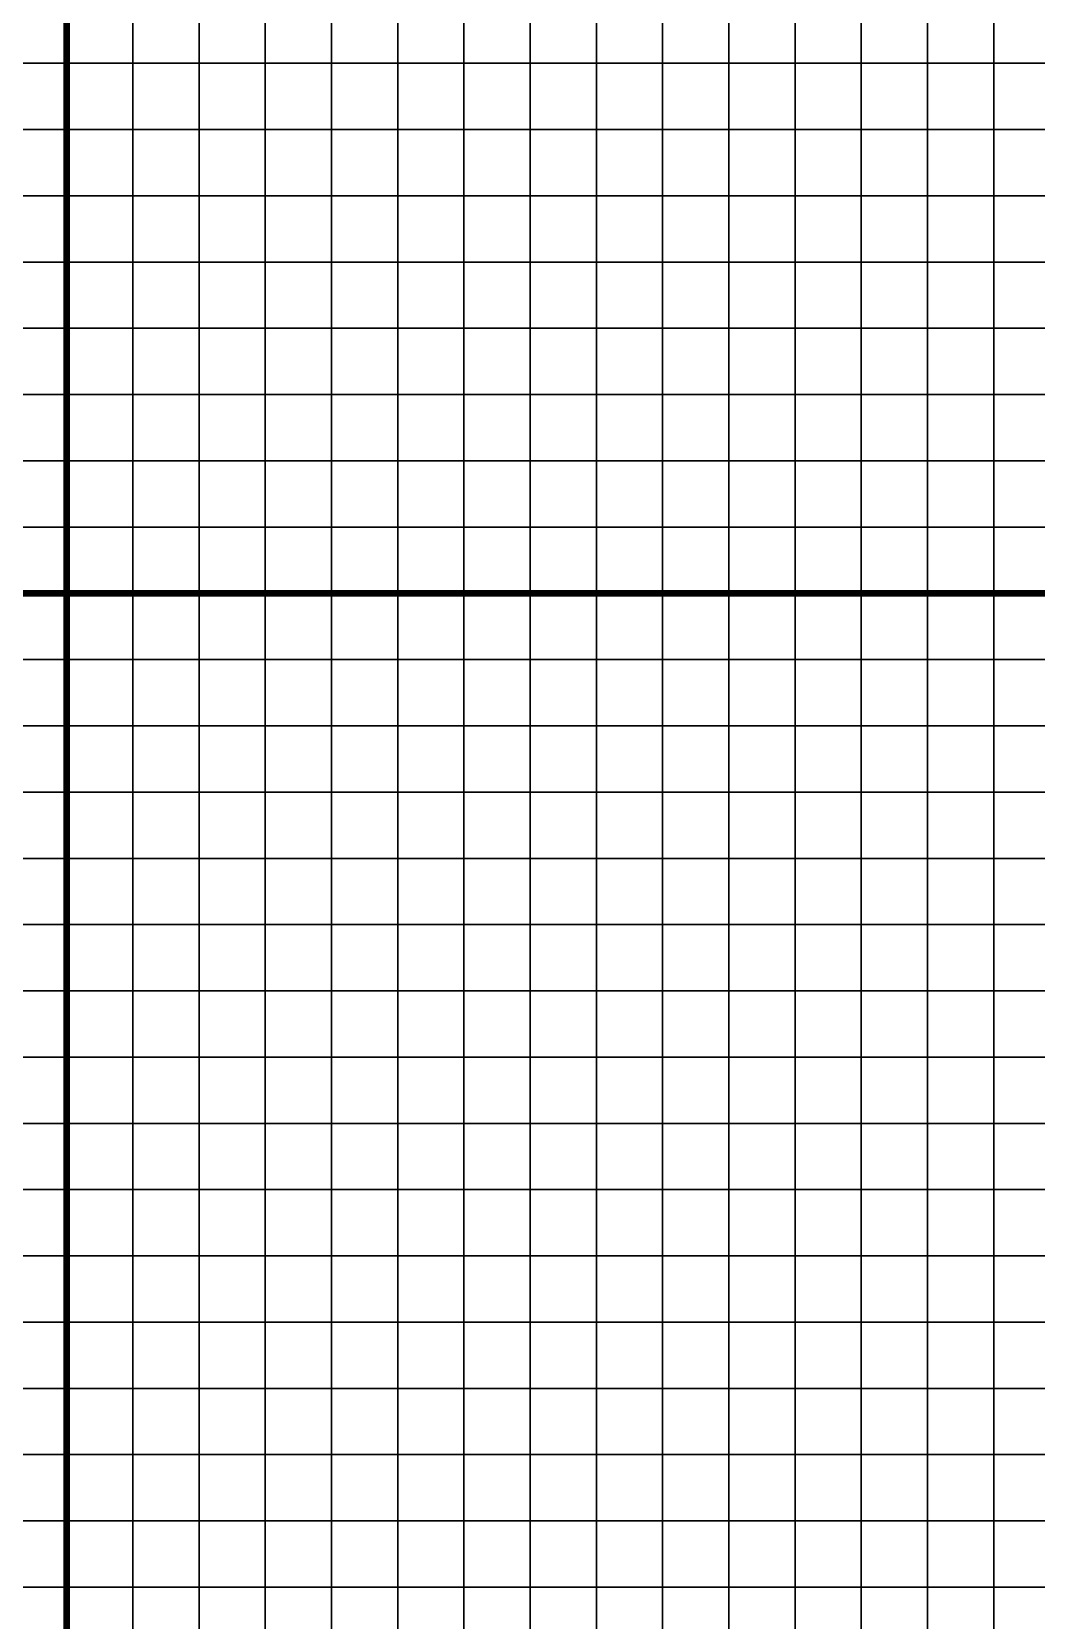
# Model space of a CAD drawing. Header units: metres. Extents: x -742423 to -738655, y -224537 to -222616.
# Drawn here: x -739560.6 to -739408.9, y -224051.9 to -223812.2 of the extents above; entities that cross this region are included whole.
import ezdxf

# ---------------------------------------------------------------- set-up
doc = ezdxf.new("R2010")
doc.units = ezdxf.units.M
doc.header["$MEASUREMENT"] = 0
doc.layers.add('AREAS', color=3, linetype='Continuous')
doc.layers.add('TILES', color=5, linetype='Continuous')

# ---------------------------------------------------------------- blocks, each defined once
blk = doc.blocks.new('NWN_32x32_Area')
at = {"layer": 'AREAS', "const_width": 1}
blk.add_lwpolyline([(-734505.06, -224756.53), (-734205.06, -224756.53), (-734205.06, -225076.53), (-734505.06, -225076.53)], close=True, dxfattribs=at)
at = {"layer": 'TILES', "flags": 128}
for points in [[(-734505.06, -224766.53), (-734505.06, -224756.53), (-734495.06, -224756.53), (-734495.06, -224766.53)], [(-734495.06, -224766.53), (-734495.06, -224756.53), (-734485.06, -224756.53), (-734485.06, -224766.53)], [(-734485.06, -224766.53), (-734485.06, -224756.53), (-734475.06, -224756.53), (-734475.06, -224766.53)], [(-734475.06, -224766.53), (-734475.06, -224756.53), (-734465.06, -224756.53), (-734465.06, -224766.53)], [(-734465.06, -224766.53), (-734465.06, -224756.53), (-734455.06, -224756.53), (-734455.06, -224766.53)], [(-734455.06, -224766.53), (-734455.06, -224756.53), (-734445.06, -224756.53), (-734445.06, -224766.53)], [(-734445.06, -224766.53), (-734445.06, -224756.53), (-734435.06, -224756.53), (-734435.06, -224766.53)], [(-734435.06, -224766.53), (-734435.06, -224756.53), (-734425.06, -224756.53), (-734425.06, -224766.53)], [(-734425.06, -224766.53), (-734425.06, -224756.53), (-734415.06, -224756.53), (-734415.06, -224766.53)], [(-734415.06, -224766.53), (-734415.06, -224756.53), (-734405.06, -224756.53), (-734405.06, -224766.53)], [(-734405.06, -224766.53), (-734405.06, -224756.53), (-734395.06, -224756.53), (-734395.06, -224766.53)], [(-734395.06, -224766.53), (-734395.06, -224756.53), (-734385.06, -224756.53), (-734385.06, -224766.53)], [(-734385.06, -224766.53), (-734385.06, -224756.53), (-734375.06, -224756.53), (-734375.06, -224766.53)], [(-734375.06, -224766.53), (-734375.06, -224756.53), (-734365.06, -224756.53), (-734365.06, -224766.53)], [(-734365.06, -224766.53), (-734365.06, -224756.53), (-734355.06, -224756.53), (-734355.06, -224766.53)], [(-734215.06, -224766.53), (-734215.06, -224756.53), (-734205.06, -224756.53), (-734205.06, -224766.53)], [(-734505.06, -224776.53), (-734505.06, -224766.53), (-734495.06, -224766.53), (-734495.06, -224776.53)], [(-734495.06, -224776.53), (-734495.06, -224766.53), (-734485.06, -224766.53), (-734485.06, -224776.53)], [(-734485.06, -224776.53), (-734485.06, -224766.53), (-734475.06, -224766.53), (-734475.06, -224776.53)], [(-734475.06, -224776.53), (-734475.06, -224766.53), (-734465.06, -224766.53), (-734465.06, -224776.53)], [(-734465.06, -224776.53), (-734465.06, -224766.53), (-734455.06, -224766.53), (-734455.06, -224776.53)], [(-734455.06, -224776.53), (-734455.06, -224766.53), (-734445.06, -224766.53), (-734445.06, -224776.53)], [(-734445.06, -224776.53), (-734445.06, -224766.53), (-734435.06, -224766.53), (-734435.06, -224776.53)], [(-734435.06, -224776.53), (-734435.06, -224766.53), (-734425.06, -224766.53), (-734425.06, -224776.53)], [(-734425.06, -224776.53), (-734425.06, -224766.53), (-734415.06, -224766.53), (-734415.06, -224776.53)], [(-734415.06, -224776.53), (-734415.06, -224766.53), (-734405.06, -224766.53), (-734405.06, -224776.53)], [(-734405.06, -224776.53), (-734405.06, -224766.53), (-734395.06, -224766.53), (-734395.06, -224776.53)], [(-734395.06, -224776.53), (-734395.06, -224766.53), (-734385.06, -224766.53), (-734385.06, -224776.53)], [(-734385.06, -224776.53), (-734385.06, -224766.53), (-734375.06, -224766.53), (-734375.06, -224776.53)], [(-734375.06, -224776.53), (-734375.06, -224766.53), (-734365.06, -224766.53), (-734365.06, -224776.53)], [(-734365.06, -224776.53), (-734365.06, -224766.53), (-734355.06, -224766.53), (-734355.06, -224776.53)], [(-734215.06, -224776.53), (-734215.06, -224766.53), (-734205.06, -224766.53), (-734205.06, -224776.53)], [(-734505.06, -224786.53), (-734505.06, -224776.53), (-734495.06, -224776.53), (-734495.06, -224786.53)], [(-734495.06, -224786.53), (-734495.06, -224776.53), (-734485.06, -224776.53), (-734485.06, -224786.53)], [(-734485.06, -224786.53), (-734485.06, -224776.53), (-734475.06, -224776.53), (-734475.06, -224786.53)], [(-734475.06, -224786.53), (-734475.06, -224776.53), (-734465.06, -224776.53), (-734465.06, -224786.53)], [(-734465.06, -224786.53), (-734465.06, -224776.53), (-734455.06, -224776.53), (-734455.06, -224786.53)], [(-734455.06, -224786.53), (-734455.06, -224776.53), (-734445.06, -224776.53), (-734445.06, -224786.53)], [(-734445.06, -224786.53), (-734445.06, -224776.53), (-734435.06, -224776.53), (-734435.06, -224786.53)], [(-734435.06, -224786.53), (-734435.06, -224776.53), (-734425.06, -224776.53), (-734425.06, -224786.53)], [(-734425.06, -224786.53), (-734425.06, -224776.53), (-734415.06, -224776.53), (-734415.06, -224786.53)], [(-734415.06, -224786.53), (-734415.06, -224776.53), (-734405.06, -224776.53), (-734405.06, -224786.53)], [(-734405.06, -224786.53), (-734405.06, -224776.53), (-734395.06, -224776.53), (-734395.06, -224786.53)], [(-734395.06, -224786.53), (-734395.06, -224776.53), (-734385.06, -224776.53), (-734385.06, -224786.53)], [(-734385.06, -224786.53), (-734385.06, -224776.53), (-734375.06, -224776.53), (-734375.06, -224786.53)], [(-734375.06, -224786.53), (-734375.06, -224776.53), (-734365.06, -224776.53), (-734365.06, -224786.53)], [(-734365.06, -224786.53), (-734365.06, -224776.53), (-734355.06, -224776.53), (-734355.06, -224786.53)], [(-734215.06, -224786.53), (-734215.06, -224776.53), (-734205.06, -224776.53), (-734205.06, -224786.53)], [(-734505.06, -224796.53), (-734505.06, -224786.53), (-734495.06, -224786.53), (-734495.06, -224796.53)], [(-734495.06, -224796.53), (-734495.06, -224786.53), (-734485.06, -224786.53), (-734485.06, -224796.53)], [(-734485.06, -224796.53), (-734485.06, -224786.53), (-734475.06, -224786.53), (-734475.06, -224796.53)], [(-734475.06, -224796.53), (-734475.06, -224786.53), (-734465.06, -224786.53), (-734465.06, -224796.53)], [(-734465.06, -224796.53), (-734465.06, -224786.53), (-734455.06, -224786.53), (-734455.06, -224796.53)], [(-734455.06, -224796.53), (-734455.06, -224786.53), (-734445.06, -224786.53), (-734445.06, -224796.53)], [(-734445.06, -224796.53), (-734445.06, -224786.53), (-734435.06, -224786.53), (-734435.06, -224796.53)], [(-734435.06, -224796.53), (-734435.06, -224786.53), (-734425.06, -224786.53), (-734425.06, -224796.53)], [(-734425.06, -224796.53), (-734425.06, -224786.53), (-734415.06, -224786.53), (-734415.06, -224796.53)], [(-734415.06, -224796.53), (-734415.06, -224786.53), (-734405.06, -224786.53), (-734405.06, -224796.53)], [(-734405.06, -224796.53), (-734405.06, -224786.53), (-734395.06, -224786.53), (-734395.06, -224796.53)], [(-734395.06, -224796.53), (-734395.06, -224786.53), (-734385.06, -224786.53), (-734385.06, -224796.53)], [(-734385.06, -224796.53), (-734385.06, -224786.53), (-734375.06, -224786.53), (-734375.06, -224796.53)], [(-734375.06, -224796.53), (-734375.06, -224786.53), (-734365.06, -224786.53), (-734365.06, -224796.53)], [(-734365.06, -224796.53), (-734365.06, -224786.53), (-734355.06, -224786.53), (-734355.06, -224796.53)], [(-734215.06, -224796.53), (-734215.06, -224786.53), (-734205.06, -224786.53), (-734205.06, -224796.53)], [(-734505.06, -224806.53), (-734505.06, -224796.53), (-734495.06, -224796.53), (-734495.06, -224806.53)], [(-734495.06, -224806.53), (-734495.06, -224796.53), (-734485.06, -224796.53), (-734485.06, -224806.53)], [(-734485.06, -224806.53), (-734485.06, -224796.53), (-734475.06, -224796.53), (-734475.06, -224806.53)], [(-734475.06, -224806.53), (-734475.06, -224796.53), (-734465.06, -224796.53), (-734465.06, -224806.53)], [(-734465.06, -224806.53), (-734465.06, -224796.53), (-734455.06, -224796.53), (-734455.06, -224806.53)], [(-734455.06, -224806.53), (-734455.06, -224796.53), (-734445.06, -224796.53), (-734445.06, -224806.53)], [(-734445.06, -224806.53), (-734445.06, -224796.53), (-734435.06, -224796.53), (-734435.06, -224806.53)], [(-734435.06, -224806.53), (-734435.06, -224796.53), (-734425.06, -224796.53), (-734425.06, -224806.53)], [(-734425.06, -224806.53), (-734425.06, -224796.53), (-734415.06, -224796.53), (-734415.06, -224806.53)], [(-734415.06, -224806.53), (-734415.06, -224796.53), (-734405.06, -224796.53), (-734405.06, -224806.53)], [(-734405.06, -224806.53), (-734405.06, -224796.53), (-734395.06, -224796.53), (-734395.06, -224806.53)], [(-734395.06, -224806.53), (-734395.06, -224796.53), (-734385.06, -224796.53), (-734385.06, -224806.53)], [(-734385.06, -224806.53), (-734385.06, -224796.53), (-734375.06, -224796.53), (-734375.06, -224806.53)], [(-734375.06, -224806.53), (-734375.06, -224796.53), (-734365.06, -224796.53), (-734365.06, -224806.53)], [(-734365.06, -224806.53), (-734365.06, -224796.53), (-734355.06, -224796.53), (-734355.06, -224806.53)], [(-734215.06, -224806.53), (-734215.06, -224796.53), (-734205.06, -224796.53), (-734205.06, -224806.53)], [(-734505.06, -224816.53), (-734505.06, -224806.53), (-734495.06, -224806.53), (-734495.06, -224816.53)], [(-734495.06, -224816.53), (-734495.06, -224806.53), (-734485.06, -224806.53), (-734485.06, -224816.53)], [(-734485.06, -224816.53), (-734485.06, -224806.53), (-734475.06, -224806.53), (-734475.06, -224816.53)], [(-734475.06, -224816.53), (-734475.06, -224806.53), (-734465.06, -224806.53), (-734465.06, -224816.53)], [(-734465.06, -224816.53), (-734465.06, -224806.53), (-734455.06, -224806.53), (-734455.06, -224816.53)], [(-734455.06, -224816.53), (-734455.06, -224806.53), (-734445.06, -224806.53), (-734445.06, -224816.53)], [(-734445.06, -224816.53), (-734445.06, -224806.53), (-734435.06, -224806.53), (-734435.06, -224816.53)], [(-734435.06, -224816.53), (-734435.06, -224806.53), (-734425.06, -224806.53), (-734425.06, -224816.53)], [(-734425.06, -224816.53), (-734425.06, -224806.53), (-734415.06, -224806.53), (-734415.06, -224816.53)], [(-734415.06, -224816.53), (-734415.06, -224806.53), (-734405.06, -224806.53), (-734405.06, -224816.53)], [(-734405.06, -224816.53), (-734405.06, -224806.53), (-734395.06, -224806.53), (-734395.06, -224816.53)], [(-734395.06, -224816.53), (-734395.06, -224806.53), (-734385.06, -224806.53), (-734385.06, -224816.53)], [(-734385.06, -224816.53), (-734385.06, -224806.53), (-734375.06, -224806.53), (-734375.06, -224816.53)], [(-734375.06, -224816.53), (-734375.06, -224806.53), (-734365.06, -224806.53), (-734365.06, -224816.53)], [(-734365.06, -224816.53), (-734365.06, -224806.53), (-734355.06, -224806.53), (-734355.06, -224816.53)], [(-734215.06, -224816.53), (-734215.06, -224806.53), (-734205.06, -224806.53), (-734205.06, -224816.53)], [(-734505.06, -224826.53), (-734505.06, -224816.53), (-734495.06, -224816.53), (-734495.06, -224826.53)], [(-734495.06, -224826.53), (-734495.06, -224816.53), (-734485.06, -224816.53), (-734485.06, -224826.53)], [(-734485.06, -224826.53), (-734485.06, -224816.53), (-734475.06, -224816.53), (-734475.06, -224826.53)], [(-734475.06, -224826.53), (-734475.06, -224816.53), (-734465.06, -224816.53), (-734465.06, -224826.53)], [(-734465.06, -224826.53), (-734465.06, -224816.53), (-734455.06, -224816.53), (-734455.06, -224826.53)], [(-734455.06, -224826.53), (-734455.06, -224816.53), (-734445.06, -224816.53), (-734445.06, -224826.53)], [(-734445.06, -224826.53), (-734445.06, -224816.53), (-734435.06, -224816.53), (-734435.06, -224826.53)], [(-734435.06, -224826.53), (-734435.06, -224816.53), (-734425.06, -224816.53), (-734425.06, -224826.53)], [(-734425.06, -224826.53), (-734425.06, -224816.53), (-734415.06, -224816.53), (-734415.06, -224826.53)], [(-734415.06, -224826.53), (-734415.06, -224816.53), (-734405.06, -224816.53), (-734405.06, -224826.53)], [(-734405.06, -224826.53), (-734405.06, -224816.53), (-734395.06, -224816.53), (-734395.06, -224826.53)], [(-734395.06, -224826.53), (-734395.06, -224816.53), (-734385.06, -224816.53), (-734385.06, -224826.53)], [(-734385.06, -224826.53), (-734385.06, -224816.53), (-734375.06, -224816.53), (-734375.06, -224826.53)], [(-734375.06, -224826.53), (-734375.06, -224816.53), (-734365.06, -224816.53), (-734365.06, -224826.53)], [(-734365.06, -224826.53), (-734365.06, -224816.53), (-734355.06, -224816.53), (-734355.06, -224826.53)], [(-734215.06, -224826.53), (-734215.06, -224816.53), (-734205.06, -224816.53), (-734205.06, -224826.53)], [(-734505.06, -224836.53), (-734505.06, -224826.53), (-734495.06, -224826.53), (-734495.06, -224836.53)], [(-734495.06, -224836.53), (-734495.06, -224826.53), (-734485.06, -224826.53), (-734485.06, -224836.53)], [(-734485.06, -224836.53), (-734485.06, -224826.53), (-734475.06, -224826.53), (-734475.06, -224836.53)], [(-734475.06, -224836.53), (-734475.06, -224826.53), (-734465.06, -224826.53), (-734465.06, -224836.53)], [(-734465.06, -224836.53), (-734465.06, -224826.53), (-734455.06, -224826.53), (-734455.06, -224836.53)], [(-734455.06, -224836.53), (-734455.06, -224826.53), (-734445.06, -224826.53), (-734445.06, -224836.53)], [(-734445.06, -224836.53), (-734445.06, -224826.53), (-734435.06, -224826.53), (-734435.06, -224836.53)], [(-734435.06, -224836.53), (-734435.06, -224826.53), (-734425.06, -224826.53), (-734425.06, -224836.53)], [(-734425.06, -224836.53), (-734425.06, -224826.53), (-734415.06, -224826.53), (-734415.06, -224836.53)], [(-734415.06, -224836.53), (-734415.06, -224826.53), (-734405.06, -224826.53), (-734405.06, -224836.53)], [(-734405.06, -224836.53), (-734405.06, -224826.53), (-734395.06, -224826.53), (-734395.06, -224836.53)], [(-734395.06, -224836.53), (-734395.06, -224826.53), (-734385.06, -224826.53), (-734385.06, -224836.53)], [(-734385.06, -224836.53), (-734385.06, -224826.53), (-734375.06, -224826.53), (-734375.06, -224836.53)], [(-734375.06, -224836.53), (-734375.06, -224826.53), (-734365.06, -224826.53), (-734365.06, -224836.53)], [(-734365.06, -224836.53), (-734365.06, -224826.53), (-734355.06, -224826.53), (-734355.06, -224836.53)], [(-734215.06, -224836.53), (-734215.06, -224826.53), (-734205.06, -224826.53), (-734205.06, -224836.53)], [(-734505.06, -224846.53), (-734505.06, -224836.53), (-734495.06, -224836.53), (-734495.06, -224846.53)], [(-734495.06, -224846.53), (-734495.06, -224836.53), (-734485.06, -224836.53), (-734485.06, -224846.53)], [(-734485.06, -224846.53), (-734485.06, -224836.53), (-734475.06, -224836.53), (-734475.06, -224846.53)], [(-734475.06, -224846.53), (-734475.06, -224836.53), (-734465.06, -224836.53), (-734465.06, -224846.53)], [(-734465.06, -224846.53), (-734465.06, -224836.53), (-734455.06, -224836.53), (-734455.06, -224846.53)], [(-734455.06, -224846.53), (-734455.06, -224836.53), (-734445.06, -224836.53), (-734445.06, -224846.53)], [(-734445.06, -224846.53), (-734445.06, -224836.53), (-734435.06, -224836.53), (-734435.06, -224846.53)], [(-734435.06, -224846.53), (-734435.06, -224836.53), (-734425.06, -224836.53), (-734425.06, -224846.53)], [(-734425.06, -224846.53), (-734425.06, -224836.53), (-734415.06, -224836.53), (-734415.06, -224846.53)], [(-734415.06, -224846.53), (-734415.06, -224836.53), (-734405.06, -224836.53), (-734405.06, -224846.53)], [(-734405.06, -224846.53), (-734405.06, -224836.53), (-734395.06, -224836.53), (-734395.06, -224846.53)], [(-734395.06, -224846.53), (-734395.06, -224836.53), (-734385.06, -224836.53), (-734385.06, -224846.53)], [(-734385.06, -224846.53), (-734385.06, -224836.53), (-734375.06, -224836.53), (-734375.06, -224846.53)], [(-734375.06, -224846.53), (-734375.06, -224836.53), (-734365.06, -224836.53), (-734365.06, -224846.53)], [(-734365.06, -224846.53), (-734365.06, -224836.53), (-734355.06, -224836.53), (-734355.06, -224846.53)], [(-734215.06, -224846.53), (-734215.06, -224836.53), (-734205.06, -224836.53), (-734205.06, -224846.53)], [(-734505.06, -224856.53), (-734505.06, -224846.53), (-734495.06, -224846.53), (-734495.06, -224856.53)], [(-734495.06, -224856.53), (-734495.06, -224846.53), (-734485.06, -224846.53), (-734485.06, -224856.53)], [(-734485.06, -224856.53), (-734485.06, -224846.53), (-734475.06, -224846.53), (-734475.06, -224856.53)], [(-734475.06, -224856.53), (-734475.06, -224846.53), (-734465.06, -224846.53), (-734465.06, -224856.53)], [(-734465.06, -224856.53), (-734465.06, -224846.53), (-734455.06, -224846.53), (-734455.06, -224856.53)], [(-734455.06, -224856.53), (-734455.06, -224846.53), (-734445.06, -224846.53), (-734445.06, -224856.53)], [(-734445.06, -224856.53), (-734445.06, -224846.53), (-734435.06, -224846.53), (-734435.06, -224856.53)], [(-734435.06, -224856.53), (-734435.06, -224846.53), (-734425.06, -224846.53), (-734425.06, -224856.53)], [(-734425.06, -224856.53), (-734425.06, -224846.53), (-734415.06, -224846.53), (-734415.06, -224856.53)], [(-734415.06, -224856.53), (-734415.06, -224846.53), (-734405.06, -224846.53), (-734405.06, -224856.53)], [(-734405.06, -224856.53), (-734405.06, -224846.53), (-734395.06, -224846.53), (-734395.06, -224856.53)], [(-734395.06, -224856.53), (-734395.06, -224846.53), (-734385.06, -224846.53), (-734385.06, -224856.53)], [(-734385.06, -224856.53), (-734385.06, -224846.53), (-734375.06, -224846.53), (-734375.06, -224856.53)], [(-734375.06, -224856.53), (-734375.06, -224846.53), (-734365.06, -224846.53), (-734365.06, -224856.53)], [(-734365.06, -224856.53), (-734365.06, -224846.53), (-734355.06, -224846.53), (-734355.06, -224856.53)], [(-734215.06, -224856.53), (-734215.06, -224846.53), (-734205.06, -224846.53), (-734205.06, -224856.53)], [(-734505.06, -224866.53), (-734505.06, -224856.53), (-734495.06, -224856.53), (-734495.06, -224866.53)], [(-734495.06, -224866.53), (-734495.06, -224856.53), (-734485.06, -224856.53), (-734485.06, -224866.53)], [(-734485.06, -224866.53), (-734485.06, -224856.53), (-734475.06, -224856.53), (-734475.06, -224866.53)], [(-734475.06, -224866.53), (-734475.06, -224856.53), (-734465.06, -224856.53), (-734465.06, -224866.53)], [(-734465.06, -224866.53), (-734465.06, -224856.53), (-734455.06, -224856.53), (-734455.06, -224866.53)], [(-734455.06, -224866.53), (-734455.06, -224856.53), (-734445.06, -224856.53), (-734445.06, -224866.53)], [(-734445.06, -224866.53), (-734445.06, -224856.53), (-734435.06, -224856.53), (-734435.06, -224866.53)], [(-734435.06, -224866.53), (-734435.06, -224856.53), (-734425.06, -224856.53), (-734425.06, -224866.53)], [(-734425.06, -224866.53), (-734425.06, -224856.53), (-734415.06, -224856.53), (-734415.06, -224866.53)], [(-734415.06, -224866.53), (-734415.06, -224856.53), (-734405.06, -224856.53), (-734405.06, -224866.53)], [(-734405.06, -224866.53), (-734405.06, -224856.53), (-734395.06, -224856.53), (-734395.06, -224866.53)], [(-734395.06, -224866.53), (-734395.06, -224856.53), (-734385.06, -224856.53), (-734385.06, -224866.53)], [(-734385.06, -224866.53), (-734385.06, -224856.53), (-734375.06, -224856.53), (-734375.06, -224866.53)], [(-734375.06, -224866.53), (-734375.06, -224856.53), (-734365.06, -224856.53), (-734365.06, -224866.53)], [(-734365.06, -224866.53), (-734365.06, -224856.53), (-734355.06, -224856.53), (-734355.06, -224866.53)], [(-734215.06, -224866.53), (-734215.06, -224856.53), (-734205.06, -224856.53), (-734205.06, -224866.53)], [(-734505.06, -224876.53), (-734505.06, -224866.53), (-734495.06, -224866.53), (-734495.06, -224876.53)], [(-734495.06, -224876.53), (-734495.06, -224866.53), (-734485.06, -224866.53), (-734485.06, -224876.53)], [(-734485.06, -224876.53), (-734485.06, -224866.53), (-734475.06, -224866.53), (-734475.06, -224876.53)], [(-734475.06, -224876.53), (-734475.06, -224866.53), (-734465.06, -224866.53), (-734465.06, -224876.53)], [(-734465.06, -224876.53), (-734465.06, -224866.53), (-734455.06, -224866.53), (-734455.06, -224876.53)], [(-734455.06, -224876.53), (-734455.06, -224866.53), (-734445.06, -224866.53), (-734445.06, -224876.53)], [(-734445.06, -224876.53), (-734445.06, -224866.53), (-734435.06, -224866.53), (-734435.06, -224876.53)], [(-734435.06, -224876.53), (-734435.06, -224866.53), (-734425.06, -224866.53), (-734425.06, -224876.53)], [(-734425.06, -224876.53), (-734425.06, -224866.53), (-734415.06, -224866.53), (-734415.06, -224876.53)], [(-734415.06, -224876.53), (-734415.06, -224866.53), (-734405.06, -224866.53), (-734405.06, -224876.53)], [(-734405.06, -224876.53), (-734405.06, -224866.53), (-734395.06, -224866.53), (-734395.06, -224876.53)], [(-734395.06, -224876.53), (-734395.06, -224866.53), (-734385.06, -224866.53), (-734385.06, -224876.53)], [(-734385.06, -224876.53), (-734385.06, -224866.53), (-734375.06, -224866.53), (-734375.06, -224876.53)], [(-734375.06, -224876.53), (-734375.06, -224866.53), (-734365.06, -224866.53), (-734365.06, -224876.53)], [(-734365.06, -224876.53), (-734365.06, -224866.53), (-734355.06, -224866.53), (-734355.06, -224876.53)], [(-734215.06, -224876.53), (-734215.06, -224866.53), (-734205.06, -224866.53), (-734205.06, -224876.53)], [(-734505.06, -224886.53), (-734505.06, -224876.53), (-734495.06, -224876.53), (-734495.06, -224886.53)], [(-734495.06, -224886.53), (-734495.06, -224876.53), (-734485.06, -224876.53), (-734485.06, -224886.53)], [(-734485.06, -224886.53), (-734485.06, -224876.53), (-734475.06, -224876.53), (-734475.06, -224886.53)], [(-734475.06, -224886.53), (-734475.06, -224876.53), (-734465.06, -224876.53), (-734465.06, -224886.53)], [(-734465.06, -224886.53), (-734465.06, -224876.53), (-734455.06, -224876.53), (-734455.06, -224886.53)], [(-734455.06, -224886.53), (-734455.06, -224876.53), (-734445.06, -224876.53), (-734445.06, -224886.53)], [(-734445.06, -224886.53), (-734445.06, -224876.53), (-734435.06, -224876.53), (-734435.06, -224886.53)], [(-734435.06, -224886.53), (-734435.06, -224876.53), (-734425.06, -224876.53), (-734425.06, -224886.53)], [(-734425.06, -224886.53), (-734425.06, -224876.53), (-734415.06, -224876.53), (-734415.06, -224886.53)], [(-734415.06, -224886.53), (-734415.06, -224876.53), (-734405.06, -224876.53), (-734405.06, -224886.53)], [(-734405.06, -224886.53), (-734405.06, -224876.53), (-734395.06, -224876.53), (-734395.06, -224886.53)], [(-734395.06, -224886.53), (-734395.06, -224876.53), (-734385.06, -224876.53), (-734385.06, -224886.53)], [(-734385.06, -224886.53), (-734385.06, -224876.53), (-734375.06, -224876.53), (-734375.06, -224886.53)], [(-734375.06, -224886.53), (-734375.06, -224876.53), (-734365.06, -224876.53), (-734365.06, -224886.53)], [(-734365.06, -224886.53), (-734365.06, -224876.53), (-734355.06, -224876.53), (-734355.06, -224886.53)], [(-734215.06, -224886.53), (-734215.06, -224876.53), (-734205.06, -224876.53), (-734205.06, -224886.53)], [(-734505.06, -224896.53), (-734505.06, -224886.53), (-734495.06, -224886.53), (-734495.06, -224896.53)], [(-734495.06, -224896.53), (-734495.06, -224886.53), (-734485.06, -224886.53), (-734485.06, -224896.53)], [(-734485.06, -224896.53), (-734485.06, -224886.53), (-734475.06, -224886.53), (-734475.06, -224896.53)], [(-734475.06, -224896.53), (-734475.06, -224886.53), (-734465.06, -224886.53), (-734465.06, -224896.53)], [(-734465.06, -224896.53), (-734465.06, -224886.53), (-734455.06, -224886.53), (-734455.06, -224896.53)], [(-734455.06, -224896.53), (-734455.06, -224886.53), (-734445.06, -224886.53), (-734445.06, -224896.53)], [(-734445.06, -224896.53), (-734445.06, -224886.53), (-734435.06, -224886.53), (-734435.06, -224896.53)], [(-734435.06, -224896.53), (-734435.06, -224886.53), (-734425.06, -224886.53), (-734425.06, -224896.53)], [(-734425.06, -224896.53), (-734425.06, -224886.53), (-734415.06, -224886.53), (-734415.06, -224896.53)], [(-734415.06, -224896.53), (-734415.06, -224886.53), (-734405.06, -224886.53), (-734405.06, -224896.53)], [(-734405.06, -224896.53), (-734405.06, -224886.53), (-734395.06, -224886.53), (-734395.06, -224896.53)], [(-734395.06, -224896.53), (-734395.06, -224886.53), (-734385.06, -224886.53), (-734385.06, -224896.53)], [(-734385.06, -224896.53), (-734385.06, -224886.53), (-734375.06, -224886.53), (-734375.06, -224896.53)], [(-734375.06, -224896.53), (-734375.06, -224886.53), (-734365.06, -224886.53), (-734365.06, -224896.53)], [(-734365.06, -224896.53), (-734365.06, -224886.53), (-734355.06, -224886.53), (-734355.06, -224896.53)], [(-734215.06, -224896.53), (-734215.06, -224886.53), (-734205.06, -224886.53), (-734205.06, -224896.53)], [(-734505.06, -224906.53), (-734505.06, -224896.53), (-734495.06, -224896.53), (-734495.06, -224906.53)], [(-734495.06, -224906.53), (-734495.06, -224896.53), (-734485.06, -224896.53), (-734485.06, -224906.53)], [(-734485.06, -224906.53), (-734485.06, -224896.53), (-734475.06, -224896.53), (-734475.06, -224906.53)], [(-734475.06, -224906.53), (-734475.06, -224896.53), (-734465.06, -224896.53), (-734465.06, -224906.53)], [(-734465.06, -224906.53), (-734465.06, -224896.53), (-734455.06, -224896.53), (-734455.06, -224906.53)], [(-734455.06, -224906.53), (-734455.06, -224896.53), (-734445.06, -224896.53), (-734445.06, -224906.53)], [(-734445.06, -224906.53), (-734445.06, -224896.53), (-734435.06, -224896.53), (-734435.06, -224906.53)], [(-734435.06, -224906.53), (-734435.06, -224896.53), (-734425.06, -224896.53), (-734425.06, -224906.53)], [(-734425.06, -224906.53), (-734425.06, -224896.53), (-734415.06, -224896.53), (-734415.06, -224906.53)], [(-734415.06, -224906.53), (-734415.06, -224896.53), (-734405.06, -224896.53), (-734405.06, -224906.53)], [(-734405.06, -224906.53), (-734405.06, -224896.53), (-734395.06, -224896.53), (-734395.06, -224906.53)], [(-734395.06, -224906.53), (-734395.06, -224896.53), (-734385.06, -224896.53), (-734385.06, -224906.53)], [(-734385.06, -224906.53), (-734385.06, -224896.53), (-734375.06, -224896.53), (-734375.06, -224906.53)], [(-734375.06, -224906.53), (-734375.06, -224896.53), (-734365.06, -224896.53), (-734365.06, -224906.53)], [(-734365.06, -224906.53), (-734365.06, -224896.53), (-734355.06, -224896.53), (-734355.06, -224906.53)], [(-734215.06, -224906.53), (-734215.06, -224896.53), (-734205.06, -224896.53), (-734205.06, -224906.53)], [(-734505.06, -224916.53), (-734505.06, -224906.53), (-734495.06, -224906.53), (-734495.06, -224916.53)], [(-734495.06, -224916.53), (-734495.06, -224906.53), (-734485.06, -224906.53), (-734485.06, -224916.53)], [(-734485.06, -224916.53), (-734485.06, -224906.53), (-734475.06, -224906.53), (-734475.06, -224916.53)], [(-734475.06, -224916.53), (-734475.06, -224906.53), (-734465.06, -224906.53), (-734465.06, -224916.53)], [(-734465.06, -224916.53), (-734465.06, -224906.53), (-734455.06, -224906.53), (-734455.06, -224916.53)], [(-734455.06, -224916.53), (-734455.06, -224906.53), (-734445.06, -224906.53), (-734445.06, -224916.53)], [(-734445.06, -224916.53), (-734445.06, -224906.53), (-734435.06, -224906.53), (-734435.06, -224916.53)], [(-734435.06, -224916.53), (-734435.06, -224906.53), (-734425.06, -224906.53), (-734425.06, -224916.53)], [(-734425.06, -224916.53), (-734425.06, -224906.53), (-734415.06, -224906.53), (-734415.06, -224916.53)], [(-734415.06, -224916.53), (-734415.06, -224906.53), (-734405.06, -224906.53), (-734405.06, -224916.53)], [(-734405.06, -224916.53), (-734405.06, -224906.53), (-734395.06, -224906.53), (-734395.06, -224916.53)], [(-734395.06, -224916.53), (-734395.06, -224906.53), (-734385.06, -224906.53), (-734385.06, -224916.53)], [(-734385.06, -224916.53), (-734385.06, -224906.53), (-734375.06, -224906.53), (-734375.06, -224916.53)], [(-734375.06, -224916.53), (-734375.06, -224906.53), (-734365.06, -224906.53), (-734365.06, -224916.53)], [(-734365.06, -224916.53), (-734365.06, -224906.53), (-734355.06, -224906.53), (-734355.06, -224916.53)], [(-734215.06, -224916.53), (-734215.06, -224906.53), (-734205.06, -224906.53), (-734205.06, -224916.53)], [(-734505.06, -224996.53), (-734505.06, -224986.53), (-734495.06, -224986.53), (-734495.06, -224996.53)], [(-734495.06, -224996.53), (-734495.06, -224986.53), (-734485.06, -224986.53), (-734485.06, -224996.53)], [(-734485.06, -224996.53), (-734485.06, -224986.53), (-734475.06, -224986.53), (-734475.06, -224996.53)], [(-734475.06, -224996.53), (-734475.06, -224986.53), (-734465.06, -224986.53), (-734465.06, -224996.53)], [(-734465.06, -224996.53), (-734465.06, -224986.53), (-734455.06, -224986.53), (-734455.06, -224996.53)], [(-734455.06, -224996.53), (-734455.06, -224986.53), (-734445.06, -224986.53), (-734445.06, -224996.53)], [(-734445.06, -224996.53), (-734445.06, -224986.53), (-734435.06, -224986.53), (-734435.06, -224996.53)], [(-734435.06, -224996.53), (-734435.06, -224986.53), (-734425.06, -224986.53), (-734425.06, -224996.53)], [(-734425.06, -224996.53), (-734425.06, -224986.53), (-734415.06, -224986.53), (-734415.06, -224996.53)], [(-734415.06, -224996.53), (-734415.06, -224986.53), (-734405.06, -224986.53), (-734405.06, -224996.53)], [(-734405.06, -224996.53), (-734405.06, -224986.53), (-734395.06, -224986.53), (-734395.06, -224996.53)], [(-734395.06, -224996.53), (-734395.06, -224986.53), (-734385.06, -224986.53), (-734385.06, -224996.53)], [(-734385.06, -224996.53), (-734385.06, -224986.53), (-734375.06, -224986.53), (-734375.06, -224996.53)], [(-734375.06, -224996.53), (-734375.06, -224986.53), (-734365.06, -224986.53), (-734365.06, -224996.53)], [(-734365.06, -224996.53), (-734365.06, -224986.53), (-734355.06, -224986.53), (-734355.06, -224996.53)], [(-734215.06, -224996.53), (-734215.06, -224986.53), (-734205.06, -224986.53), (-734205.06, -224996.53)], [(-734505.06, -225006.53), (-734505.06, -224996.53), (-734495.06, -224996.53), (-734495.06, -225006.53)], [(-734495.06, -225006.53), (-734495.06, -224996.53), (-734485.06, -224996.53), (-734485.06, -225006.53)], [(-734485.06, -225006.53), (-734485.06, -224996.53), (-734475.06, -224996.53), (-734475.06, -225006.53)], [(-734475.06, -225006.53), (-734475.06, -224996.53), (-734465.06, -224996.53), (-734465.06, -225006.53)], [(-734465.06, -225006.53), (-734465.06, -224996.53), (-734455.06, -224996.53), (-734455.06, -225006.53)], [(-734455.06, -225006.53), (-734455.06, -224996.53), (-734445.06, -224996.53), (-734445.06, -225006.53)], [(-734445.06, -225006.53), (-734445.06, -224996.53), (-734435.06, -224996.53), (-734435.06, -225006.53)], [(-734435.06, -225006.53), (-734435.06, -224996.53), (-734425.06, -224996.53), (-734425.06, -225006.53)], [(-734425.06, -225006.53), (-734425.06, -224996.53), (-734415.06, -224996.53), (-734415.06, -225006.53)], [(-734415.06, -225006.53), (-734415.06, -224996.53), (-734405.06, -224996.53), (-734405.06, -225006.53)], [(-734405.06, -225006.53), (-734405.06, -224996.53), (-734395.06, -224996.53), (-734395.06, -225006.53)], [(-734395.06, -225006.53), (-734395.06, -224996.53), (-734385.06, -224996.53), (-734385.06, -225006.53)], [(-734385.06, -225006.53), (-734385.06, -224996.53), (-734375.06, -224996.53), (-734375.06, -225006.53)], [(-734375.06, -225006.53), (-734375.06, -224996.53), (-734365.06, -224996.53), (-734365.06, -225006.53)], [(-734365.06, -225006.53), (-734365.06, -224996.53), (-734355.06, -224996.53), (-734355.06, -225006.53)], [(-734215.06, -225006.53), (-734215.06, -224996.53), (-734205.06, -224996.53), (-734205.06, -225006.53)], [(-734505.06, -225016.53), (-734505.06, -225006.53), (-734495.06, -225006.53), (-734495.06, -225016.53)], [(-734495.06, -225016.53), (-734495.06, -225006.53), (-734485.06, -225006.53), (-734485.06, -225016.53)], [(-734485.06, -225016.53), (-734485.06, -225006.53), (-734475.06, -225006.53), (-734475.06, -225016.53)], [(-734475.06, -225016.53), (-734475.06, -225006.53), (-734465.06, -225006.53), (-734465.06, -225016.53)], [(-734465.06, -225016.53), (-734465.06, -225006.53), (-734455.06, -225006.53), (-734455.06, -225016.53)], [(-734455.06, -225016.53), (-734455.06, -225006.53), (-734445.06, -225006.53), (-734445.06, -225016.53)], [(-734445.06, -225016.53), (-734445.06, -225006.53), (-734435.06, -225006.53), (-734435.06, -225016.53)], [(-734435.06, -225016.53), (-734435.06, -225006.53), (-734425.06, -225006.53), (-734425.06, -225016.53)], [(-734425.06, -225016.53), (-734425.06, -225006.53), (-734415.06, -225006.53), (-734415.06, -225016.53)], [(-734415.06, -225016.53), (-734415.06, -225006.53), (-734405.06, -225006.53), (-734405.06, -225016.53)], [(-734405.06, -225016.53), (-734405.06, -225006.53), (-734395.06, -225006.53), (-734395.06, -225016.53)], [(-734395.06, -225016.53), (-734395.06, -225006.53), (-734385.06, -225006.53), (-734385.06, -225016.53)], [(-734385.06, -225016.53), (-734385.06, -225006.53), (-734375.06, -225006.53), (-734375.06, -225016.53)], [(-734375.06, -225016.53), (-734375.06, -225006.53), (-734365.06, -225006.53), (-734365.06, -225016.53)], [(-734365.06, -225016.53), (-734365.06, -225006.53), (-734355.06, -225006.53), (-734355.06, -225016.53)], [(-734215.06, -225016.53), (-734215.06, -225006.53), (-734205.06, -225006.53), (-734205.06, -225016.53)], [(-734505.06, -225026.53), (-734505.06, -225016.53), (-734495.06, -225016.53), (-734495.06, -225026.53)], [(-734495.06, -225026.53), (-734495.06, -225016.53), (-734485.06, -225016.53), (-734485.06, -225026.53)], [(-734485.06, -225026.53), (-734485.06, -225016.53), (-734475.06, -225016.53), (-734475.06, -225026.53)], [(-734475.06, -225026.53), (-734475.06, -225016.53), (-734465.06, -225016.53), (-734465.06, -225026.53)], [(-734465.06, -225026.53), (-734465.06, -225016.53), (-734455.06, -225016.53), (-734455.06, -225026.53)], [(-734455.06, -225026.53), (-734455.06, -225016.53), (-734445.06, -225016.53), (-734445.06, -225026.53)], [(-734445.06, -225026.53), (-734445.06, -225016.53), (-734435.06, -225016.53), (-734435.06, -225026.53)], [(-734435.06, -225026.53), (-734435.06, -225016.53), (-734425.06, -225016.53), (-734425.06, -225026.53)], [(-734425.06, -225026.53), (-734425.06, -225016.53), (-734415.06, -225016.53), (-734415.06, -225026.53)], [(-734415.06, -225026.53), (-734415.06, -225016.53), (-734405.06, -225016.53), (-734405.06, -225026.53)], [(-734405.06, -225026.53), (-734405.06, -225016.53), (-734395.06, -225016.53), (-734395.06, -225026.53)], [(-734395.06, -225026.53), (-734395.06, -225016.53), (-734385.06, -225016.53), (-734385.06, -225026.53)], [(-734385.06, -225026.53), (-734385.06, -225016.53), (-734375.06, -225016.53), (-734375.06, -225026.53)], [(-734375.06, -225026.53), (-734375.06, -225016.53), (-734365.06, -225016.53), (-734365.06, -225026.53)], [(-734365.06, -225026.53), (-734365.06, -225016.53), (-734355.06, -225016.53), (-734355.06, -225026.53)], [(-734215.06, -225026.53), (-734215.06, -225016.53), (-734205.06, -225016.53), (-734205.06, -225026.53)], [(-734505.06, -225036.53), (-734505.06, -225026.53), (-734495.06, -225026.53), (-734495.06, -225036.53)], [(-734495.06, -225036.53), (-734495.06, -225026.53), (-734485.06, -225026.53), (-734485.06, -225036.53)], [(-734485.06, -225036.53), (-734485.06, -225026.53), (-734475.06, -225026.53), (-734475.06, -225036.53)], [(-734475.06, -225036.53), (-734475.06, -225026.53), (-734465.06, -225026.53), (-734465.06, -225036.53)], [(-734465.06, -225036.53), (-734465.06, -225026.53), (-734455.06, -225026.53), (-734455.06, -225036.53)], [(-734455.06, -225036.53), (-734455.06, -225026.53), (-734445.06, -225026.53), (-734445.06, -225036.53)], [(-734445.06, -225036.53), (-734445.06, -225026.53), (-734435.06, -225026.53), (-734435.06, -225036.53)], [(-734435.06, -225036.53), (-734435.06, -225026.53), (-734425.06, -225026.53), (-734425.06, -225036.53)], [(-734425.06, -225036.53), (-734425.06, -225026.53), (-734415.06, -225026.53), (-734415.06, -225036.53)], [(-734415.06, -225036.53), (-734415.06, -225026.53), (-734405.06, -225026.53), (-734405.06, -225036.53)], [(-734405.06, -225036.53), (-734405.06, -225026.53), (-734395.06, -225026.53), (-734395.06, -225036.53)], [(-734395.06, -225036.53), (-734395.06, -225026.53), (-734385.06, -225026.53), (-734385.06, -225036.53)], [(-734385.06, -225036.53), (-734385.06, -225026.53), (-734375.06, -225026.53), (-734375.06, -225036.53)], [(-734375.06, -225036.53), (-734375.06, -225026.53), (-734365.06, -225026.53), (-734365.06, -225036.53)], [(-734365.06, -225036.53), (-734365.06, -225026.53), (-734355.06, -225026.53), (-734355.06, -225036.53)], [(-734215.06, -225036.53), (-734215.06, -225026.53), (-734205.06, -225026.53), (-734205.06, -225036.53)], [(-734505.06, -225046.53), (-734505.06, -225036.53), (-734495.06, -225036.53), (-734495.06, -225046.53)], [(-734495.06, -225046.53), (-734495.06, -225036.53), (-734485.06, -225036.53), (-734485.06, -225046.53)], [(-734485.06, -225046.53), (-734485.06, -225036.53), (-734475.06, -225036.53), (-734475.06, -225046.53)], [(-734475.06, -225046.53), (-734475.06, -225036.53), (-734465.06, -225036.53), (-734465.06, -225046.53)], [(-734465.06, -225046.53), (-734465.06, -225036.53), (-734455.06, -225036.53), (-734455.06, -225046.53)], [(-734455.06, -225046.53), (-734455.06, -225036.53), (-734445.06, -225036.53), (-734445.06, -225046.53)], [(-734445.06, -225046.53), (-734445.06, -225036.53), (-734435.06, -225036.53), (-734435.06, -225046.53)], [(-734435.06, -225046.53), (-734435.06, -225036.53), (-734425.06, -225036.53), (-734425.06, -225046.53)], [(-734425.06, -225046.53), (-734425.06, -225036.53), (-734415.06, -225036.53), (-734415.06, -225046.53)], [(-734415.06, -225046.53), (-734415.06, -225036.53), (-734405.06, -225036.53), (-734405.06, -225046.53)], [(-734405.06, -225046.53), (-734405.06, -225036.53), (-734395.06, -225036.53), (-734395.06, -225046.53)], [(-734395.06, -225046.53), (-734395.06, -225036.53), (-734385.06, -225036.53), (-734385.06, -225046.53)], [(-734385.06, -225046.53), (-734385.06, -225036.53), (-734375.06, -225036.53), (-734375.06, -225046.53)], [(-734375.06, -225046.53), (-734375.06, -225036.53), (-734365.06, -225036.53), (-734365.06, -225046.53)], [(-734365.06, -225046.53), (-734365.06, -225036.53), (-734355.06, -225036.53), (-734355.06, -225046.53)], [(-734215.06, -225046.53), (-734215.06, -225036.53), (-734205.06, -225036.53), (-734205.06, -225046.53)], [(-734505.06, -225056.53), (-734505.06, -225046.53), (-734495.06, -225046.53), (-734495.06, -225056.53)], [(-734495.06, -225056.53), (-734495.06, -225046.53), (-734485.06, -225046.53), (-734485.06, -225056.53)], [(-734485.06, -225056.53), (-734485.06, -225046.53), (-734475.06, -225046.53), (-734475.06, -225056.53)], [(-734475.06, -225056.53), (-734475.06, -225046.53), (-734465.06, -225046.53), (-734465.06, -225056.53)], [(-734465.06, -225056.53), (-734465.06, -225046.53), (-734455.06, -225046.53), (-734455.06, -225056.53)], [(-734455.06, -225056.53), (-734455.06, -225046.53), (-734445.06, -225046.53), (-734445.06, -225056.53)], [(-734445.06, -225056.53), (-734445.06, -225046.53), (-734435.06, -225046.53), (-734435.06, -225056.53)], [(-734435.06, -225056.53), (-734435.06, -225046.53), (-734425.06, -225046.53), (-734425.06, -225056.53)], [(-734425.06, -225056.53), (-734425.06, -225046.53), (-734415.06, -225046.53), (-734415.06, -225056.53)], [(-734415.06, -225056.53), (-734415.06, -225046.53), (-734405.06, -225046.53), (-734405.06, -225056.53)], [(-734405.06, -225056.53), (-734405.06, -225046.53), (-734395.06, -225046.53), (-734395.06, -225056.53)], [(-734395.06, -225056.53), (-734395.06, -225046.53), (-734385.06, -225046.53), (-734385.06, -225056.53)], [(-734385.06, -225056.53), (-734385.06, -225046.53), (-734375.06, -225046.53), (-734375.06, -225056.53)], [(-734375.06, -225056.53), (-734375.06, -225046.53), (-734365.06, -225046.53), (-734365.06, -225056.53)], [(-734365.06, -225056.53), (-734365.06, -225046.53), (-734355.06, -225046.53), (-734355.06, -225056.53)], [(-734215.06, -225056.53), (-734215.06, -225046.53), (-734205.06, -225046.53), (-734205.06, -225056.53)], [(-734505.06, -225066.53), (-734505.06, -225056.53), (-734495.06, -225056.53), (-734495.06, -225066.53)], [(-734495.06, -225066.53), (-734495.06, -225056.53), (-734485.06, -225056.53), (-734485.06, -225066.53)], [(-734485.06, -225066.53), (-734485.06, -225056.53), (-734475.06, -225056.53), (-734475.06, -225066.53)], [(-734475.06, -225066.53), (-734475.06, -225056.53), (-734465.06, -225056.53), (-734465.06, -225066.53)], [(-734465.06, -225066.53), (-734465.06, -225056.53), (-734455.06, -225056.53), (-734455.06, -225066.53)], [(-734455.06, -225066.53), (-734455.06, -225056.53), (-734445.06, -225056.53), (-734445.06, -225066.53)], [(-734445.06, -225066.53), (-734445.06, -225056.53), (-734435.06, -225056.53), (-734435.06, -225066.53)], [(-734435.06, -225066.53), (-734435.06, -225056.53), (-734425.06, -225056.53), (-734425.06, -225066.53)], [(-734425.06, -225066.53), (-734425.06, -225056.53), (-734415.06, -225056.53), (-734415.06, -225066.53)], [(-734415.06, -225066.53), (-734415.06, -225056.53), (-734405.06, -225056.53), (-734405.06, -225066.53)], [(-734405.06, -225066.53), (-734405.06, -225056.53), (-734395.06, -225056.53), (-734395.06, -225066.53)], [(-734395.06, -225066.53), (-734395.06, -225056.53), (-734385.06, -225056.53), (-734385.06, -225066.53)], [(-734385.06, -225066.53), (-734385.06, -225056.53), (-734375.06, -225056.53), (-734375.06, -225066.53)], [(-734375.06, -225066.53), (-734375.06, -225056.53), (-734365.06, -225056.53), (-734365.06, -225066.53)], [(-734365.06, -225066.53), (-734365.06, -225056.53), (-734355.06, -225056.53), (-734355.06, -225066.53)], [(-734215.06, -225066.53), (-734215.06, -225056.53), (-734205.06, -225056.53), (-734205.06, -225066.53)], [(-734505.06, -225076.53), (-734505.06, -225066.53), (-734495.06, -225066.53), (-734495.06, -225076.53)], [(-734495.06, -225076.53), (-734495.06, -225066.53), (-734485.06, -225066.53), (-734485.06, -225076.53)], [(-734485.06, -225076.53), (-734485.06, -225066.53), (-734475.06, -225066.53), (-734475.06, -225076.53)], [(-734475.06, -225076.53), (-734475.06, -225066.53), (-734465.06, -225066.53), (-734465.06, -225076.53)], [(-734465.06, -225076.53), (-734465.06, -225066.53), (-734455.06, -225066.53), (-734455.06, -225076.53)], [(-734455.06, -225076.53), (-734455.06, -225066.53), (-734445.06, -225066.53), (-734445.06, -225076.53)], [(-734445.06, -225076.53), (-734445.06, -225066.53), (-734435.06, -225066.53), (-734435.06, -225076.53)], [(-734435.06, -225076.53), (-734435.06, -225066.53), (-734425.06, -225066.53), (-734425.06, -225076.53)], [(-734425.06, -225076.53), (-734425.06, -225066.53), (-734415.06, -225066.53), (-734415.06, -225076.53)], [(-734415.06, -225076.53), (-734415.06, -225066.53), (-734405.06, -225066.53), (-734405.06, -225076.53)], [(-734405.06, -225076.53), (-734405.06, -225066.53), (-734395.06, -225066.53), (-734395.06, -225076.53)], [(-734395.06, -225076.53), (-734395.06, -225066.53), (-734385.06, -225066.53), (-734385.06, -225076.53)], [(-734385.06, -225076.53), (-734385.06, -225066.53), (-734375.06, -225066.53), (-734375.06, -225076.53)], [(-734375.06, -225076.53), (-734375.06, -225066.53), (-734365.06, -225066.53), (-734365.06, -225076.53)], [(-734365.06, -225076.53), (-734365.06, -225066.53), (-734355.06, -225066.53), (-734355.06, -225076.53)], [(-734215.06, -225076.53), (-734215.06, -225066.53), (-734205.06, -225066.53), (-734205.06, -225076.53)]]:
    blk.add_lwpolyline(points, close=True, dxfattribs=at)

msp = doc.modelspace()

# ---------------------------------------------------------------- block references
for p in [(-5350.25, 1179.61), (-5050.25, 1179.61), (-5350.25, 859.61), (-5050.25, 859.61)]:
    msp.add_blockref('NWN_32x32_Area', p)

doc.saveas('drawing.dxf')
